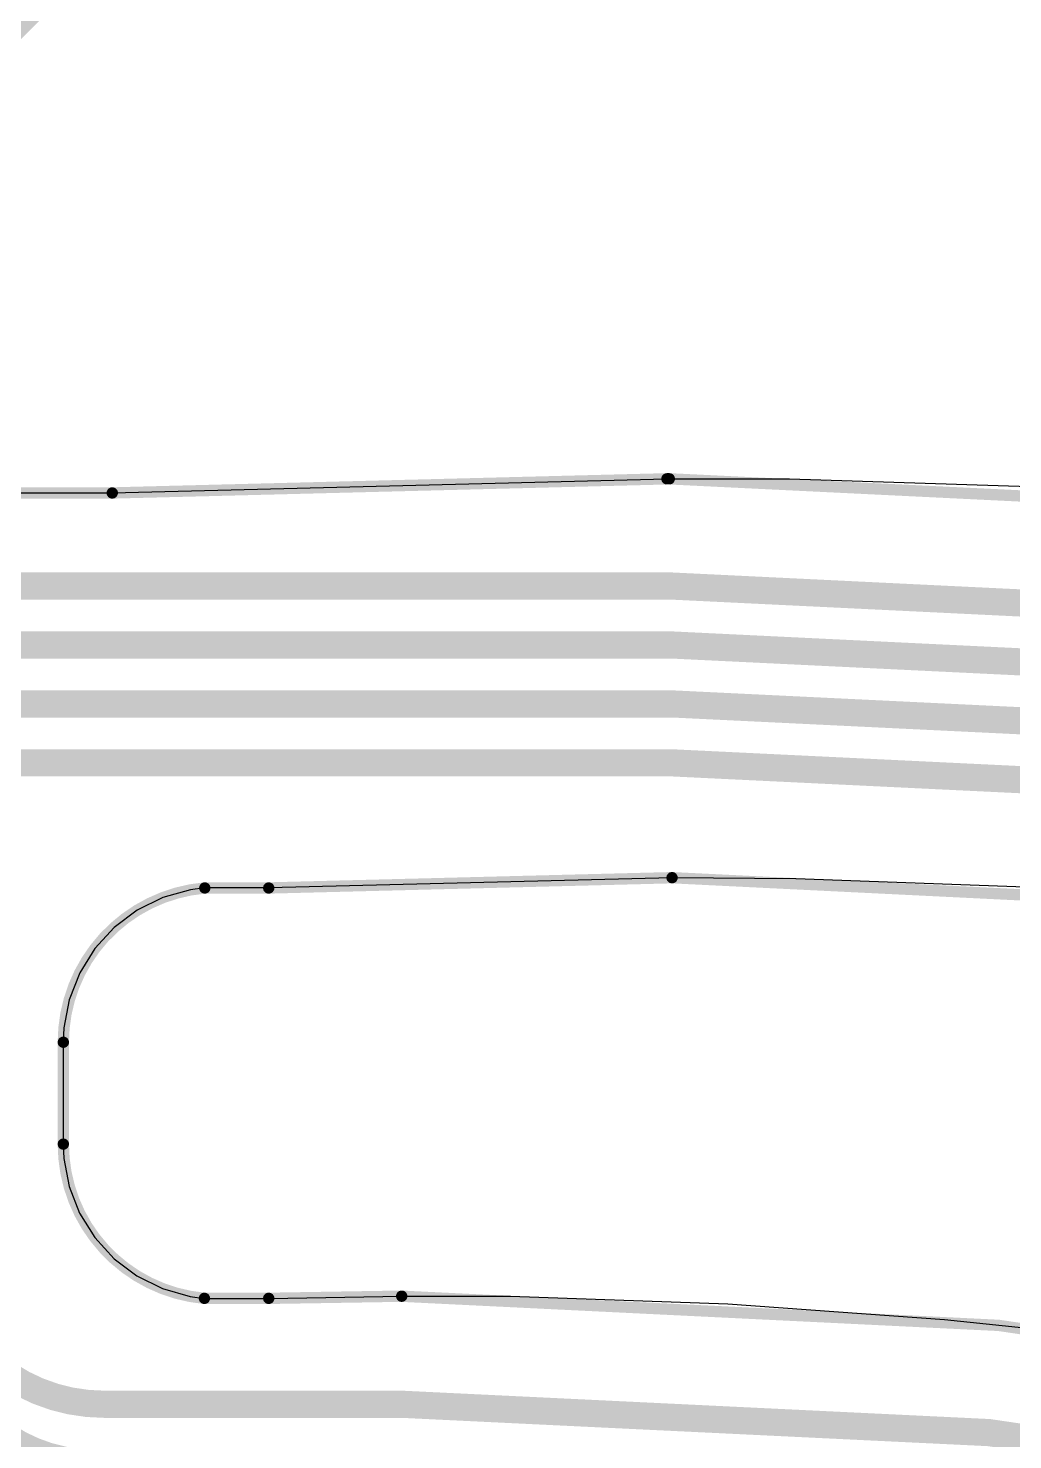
# Model space of a CAD drawing. Header units: inches. Extents: x -4.2 to 12.6, y -6.1 to 3.
# Drawn here: x 0.893 to 1.327, y -0.694 to -0.071 of the extents above; entities that cross this region are included whole.
import ezdxf

# ---------------------------------------------------------------- set-up
doc = ezdxf.new("R2010")
doc.units = ezdxf.units.IN
doc.header["$MEASUREMENT"] = 0
for name, color, linetype in [('Board Outline', 216, 'Continuous'), ('Fabrication', 76, 'Continuous'), ('Flex_Ribbon Bottom Coverlay -Flex_Ribbon)', 7, 'Continuous'), ('Flex_Ribbon Top Coverlay -Flex_Ribbon)', 7, 'Continuous'), ('Top Layer', 1, 'Continuous')]:
    doc.layers.add(name, color=color, linetype=linetype)

msp = doc.modelspace()

# ---------------------------------------------------------------- linework, layer by layer
at = {"layer": 'Board Outline'}
for points in [[(0.9299135, -0.2760443, 0.005, 0.005, 0), (1.174583, -0.2698045, 0.005, 0.005, 0)], [(1.174583, -0.2698045, 0.005, 0.005, 0), (1.1756335, -0.2698042, 0.005, 0.005, 0)], [(1.1756335, -0.2698042, 0.005, 0.005, -0.4137830578576681), (4.4171563, -3.5047678, 0.005, 0.005, 0)], [(0.7858402, -0.2760443, 0.005, 0.005, 0), (0.9299135, -0.2760443, 0.005, 0.005, 0)], [(0.908317, -0.5183908, 0.005, 0.005, -0.389016451855684), (0.970717, -0.4503258, 0.005, 0.005, 0)], [(0.970717, -0.4503258, 0.005, 0.005, 0), (0.9989224, -0.4503258, 0.005, 0.005, 0)], [(0.9989224, -0.4503258, 0.005, 0.005, 0), (1.1768424, -0.4457883, 0.005, 0.005, 0)], [(1.1768424, -0.4457883, 0.005, 0.005, -0.4136722232397825), (4.2411723, -3.5050754, 0.005, 0.005, 0)], [(0.908317, -0.5633294, 0.005, 0.005, 0), (0.908317, -0.5183908, 0.005, 0.005, 0)], [(0.9705536, -0.6313799, 0.005, 0.005, -0.3883257373484774), (0.908317, -0.5633294, 0.005, 0.005, 0)], [(0.9705536, -0.6313799, 0.005, 0.005, 0), (0.9989224, -0.6313799, 0.005, 0.005, 0)], [(0.9989224, -0.6313799, 0.005, 0.005, 0), (1.0575815, -0.6304247, 0.005, 0.005, 0)], [(1.0575817, -0.6304355, 0.005, 0.005, -0.4137590145945721), (3.7473344, -3.3148612, 0.005, 0.005, 0)]]:
    msp.add_lwpolyline(points, format="xyseb", dxfattribs=at)
for points in [[(1.173333, -0.2698045, 0.0025, 0.0025, 1), (1.175833, -0.2698045, 0.0025, 0.0025, 1)], [(1.173333, -0.2698045, 0.0025, 0.0025, 1), (1.175833, -0.2698045, 0.0025, 0.0025, 1)], [(1.1743835, -0.2698042, 0.0025, 0.0025, 1), (1.1768835, -0.2698042, 0.0025, 0.0025, 1)], [(1.1743835, -0.2698042, 0.0025, 0.0025, 1), (1.1768835, -0.2698042, 0.0025, 0.0025, 1)], [(0.9286635, -0.2760443, 0.0025, 0.0025, 1), (0.9311635, -0.2760443, 0.0025, 0.0025, 1)], [(0.9286635, -0.2760443, 0.0025, 0.0025, 1), (0.9311635, -0.2760443, 0.0025, 0.0025, 1)], [(0.969467, -0.4503258, 0.0025, 0.0025, 1), (0.971967, -0.4503258, 0.0025, 0.0025, 1)], [(0.969467, -0.4503258, 0.0025, 0.0025, 1), (0.971967, -0.4503258, 0.0025, 0.0025, 1)], [(0.9976724, -0.4503258, 0.0025, 0.0025, 1), (1.0001724, -0.4503258, 0.0025, 0.0025, 1)], [(0.9976724, -0.4503258, 0.0025, 0.0025, 1), (1.0001724, -0.4503258, 0.0025, 0.0025, 1)], [(1.1755924, -0.4457883, 0.0025, 0.0025, 1), (1.1780924, -0.4457883, 0.0025, 0.0025, 1)], [(1.1755924, -0.4457883, 0.0025, 0.0025, 1), (1.1780924, -0.4457883, 0.0025, 0.0025, 1)], [(0.907067, -0.5183908, 0.0025, 0.0025, 1), (0.909567, -0.5183908, 0.0025, 0.0025, 1)], [(0.907067, -0.5183908, 0.0025, 0.0025, 1), (0.909567, -0.5183908, 0.0025, 0.0025, 1)], [(0.907067, -0.5633294, 0.0025, 0.0025, 1), (0.909567, -0.5633294, 0.0025, 0.0025, 1)], [(0.907067, -0.5633294, 0.0025, 0.0025, 1), (0.909567, -0.5633294, 0.0025, 0.0025, 1)], [(0.9693036, -0.6313799, 0.0025, 0.0025, 1), (0.9718036, -0.6313799, 0.0025, 0.0025, 1)], [(0.9693036, -0.6313799, 0.0025, 0.0025, 1), (0.9718036, -0.6313799, 0.0025, 0.0025, 1)], [(0.9976724, -0.6313799, 0.0025, 0.0025, 1), (1.0001724, -0.6313799, 0.0025, 0.0025, 1)], [(0.9976724, -0.6313799, 0.0025, 0.0025, 1), (1.0001724, -0.6313799, 0.0025, 0.0025, 1)], [(1.0563315, -0.6304247, 0.0025, 0.0025, 1), (1.0588315, -0.6304247, 0.0025, 0.0025, 1)], [(1.0563317, -0.6304355, 0.0025, 0.0025, 1), (1.0588317, -0.6304355, 0.0025, 0.0025, 1)]]:
    msp.add_lwpolyline(points, format="xyseb", close=True, dxfattribs=at)
at = {"layer": 'Fabrication'}
msp.add_lwpolyline([(0.7467548, -0.2081133, 0.015, 0.015, 0), (1.3122548, 0.3573867, 0.015, 0.015, 0)], format="xyseb", dxfattribs=at)
at = {"layer": 'Flex_Ribbon Bottom Coverlay -Flex_Ribbon)'}
for p, q in [((0.9299135, -0.2760433), (1.174583, -0.2698035)), ((1.174583, -0.2698035), (1.175633, -0.2698043)), ((1.1756329, -0.2698042), (1.2286127, -0.2697894)), ((1.175633, -0.2698043), (1.1756329, -0.2698042)), ((1.2286127, -0.2697894), (1.3345166, -0.2732236)), ((0.7858402, -0.2760433), (0.9299135, -0.2760433)), ((1.1768423, -0.4457894), (0.9989224, -0.4503268)), ((1.2314788, -0.4462819), (1.1768423, -0.4457894)), ((1.3406818, -0.4501886), (1.2314788, -0.4462819)), ((0.9522485, -0.4545725), (0.9408963, -0.4601657)), ((0.9644375, -0.451169), (0.9522485, -0.4545725)), ((0.9707158, -0.450328), (0.9644375, -0.451169)), ((0.9707159, -0.450328), (0.9707158, -0.450328)), ((0.9989224, -0.4503268), (0.9707159, -0.450328)), ((0.9408963, -0.4601657), (0.9307706, -0.4677568)), ((0.9307706, -0.4677568), (0.9222186, -0.4770852)), ((0.9222186, -0.4770852), (0.9155338, -0.4878308)), ((0.9155338, -0.4878308), (0.9109457, -0.4996251)), ((0.9109457, -0.4996251), (0.9086116, -0.5120632)), ((0.9086116, -0.5120632), (0.908318, -0.5183908)), ((0.908318, -0.5183908), (0.9083181, -0.5633309)), ((0.9083181, -0.5633309), (0.9086109, -0.5696484)), ((0.9086109, -0.5696484), (0.9109377, -0.5820671)), ((0.9109377, -0.5820671), (0.9155116, -0.593845)), ((0.9155116, -0.593845), (0.922176, -0.6045793)), ((0.922176, -0.6045793), (0.9307031, -0.6139028)), ((0.9307031, -0.6139028), (0.9408013, -0.6214967)), ((0.9408013, -0.6214967), (0.9521251, -0.6271012)), ((0.9521251, -0.6271012), (0.9642873, -0.6305247)), ((0.9642873, -0.6305247), (0.9705536, -0.6313789)), ((0.9705536, -0.6313789), (0.9989224, -0.6313789)), ((0.9989224, -0.6313789), (1.0575821, -0.6304356)), ((1.057582, -0.6304355), (1.1055414, -0.6304252)), ((1.0575821, -0.6304356), (1.057582, -0.6304355)), ((1.1055414, -0.6304252), (1.2013999, -0.6338247)), ((1.2013999, -0.6338247), (1.2970763, -0.6406401)), ((1.2970763, -0.6406401), (1.3924487, -0.6508627))]:
    msp.add_line(p, q, dxfattribs=at)
at = {"layer": 'Flex_Ribbon Top Coverlay -Flex_Ribbon)'}
for p, q in [((0.9299135, -0.2760433), (1.174583, -0.2698035)), ((1.174583, -0.2698035), (1.175633, -0.2698043)), ((1.1756329, -0.2698042), (1.2286127, -0.2697894)), ((1.175633, -0.2698043), (1.1756329, -0.2698042)), ((1.2286127, -0.2697894), (1.3345166, -0.2732236)), ((0.7858402, -0.2760433), (0.9299135, -0.2760433)), ((1.1768423, -0.4457894), (0.9989224, -0.4503268)), ((1.2314788, -0.4462819), (1.1768423, -0.4457894)), ((1.3406818, -0.4501886), (1.2314788, -0.4462819)), ((0.9522485, -0.4545725), (0.9408963, -0.4601657)), ((0.9644375, -0.451169), (0.9522485, -0.4545725)), ((0.9707158, -0.450328), (0.9644375, -0.451169)), ((0.9707159, -0.450328), (0.9707158, -0.450328)), ((0.9989224, -0.4503268), (0.9707159, -0.450328)), ((0.9408963, -0.4601657), (0.9307706, -0.4677568)), ((0.9307706, -0.4677568), (0.9222186, -0.4770852)), ((0.9222186, -0.4770852), (0.9155338, -0.4878308)), ((0.9155338, -0.4878308), (0.9109457, -0.4996251)), ((0.9109457, -0.4996251), (0.9086116, -0.5120632)), ((0.9086116, -0.5120632), (0.908318, -0.5183908)), ((0.908318, -0.5183908), (0.9083181, -0.5633309)), ((0.9083181, -0.5633309), (0.9086109, -0.5696484)), ((0.9086109, -0.5696484), (0.9109377, -0.5820671)), ((0.9109377, -0.5820671), (0.9155116, -0.593845)), ((0.9155116, -0.593845), (0.922176, -0.6045793)), ((0.922176, -0.6045793), (0.9307031, -0.6139028)), ((0.9307031, -0.6139028), (0.9408013, -0.6214967)), ((0.9408013, -0.6214967), (0.9521251, -0.6271012)), ((0.9521251, -0.6271012), (0.9642873, -0.6305247)), ((0.9642873, -0.6305247), (0.9705536, -0.6313789)), ((0.9705536, -0.6313789), (0.9989224, -0.6313789)), ((0.9989224, -0.6313789), (1.0575821, -0.6304356)), ((1.057582, -0.6304355), (1.1055414, -0.6304252)), ((1.0575821, -0.6304356), (1.057582, -0.6304355)), ((1.1055414, -0.6304252), (1.2013999, -0.6338247)), ((1.2013999, -0.6338247), (1.2970763, -0.6406401)), ((1.2970763, -0.6406401), (1.3924487, -0.6508627))]:
    msp.add_line(p, q, dxfattribs=at)
at = {"layer": 'Top Layer'}
for points in [[(0.6680584, -0.3171133, 0.012, 0.012, 0), (1.1767548, -0.3171133, 0.012, 0.012, 0)], [(1.1767548, -0.3171135, 0.012, 0.012, -0.4142135531895799), (4.3680327, -3.5045065, 0.012, 0.012, 0)], [(0.6585442, -0.3431133, 0.012, 0.012, 0), (1.1767548, -0.3431133, 0.012, 0.012, 0)], [(1.1767548, -0.3431134, 0.012, 0.012, -0.4142135623730951), (4.3434664, -3.5055292, 0.012, 0.012, 0)], [(0.6582327, -0.3691133, 0.012, 0.012, 0), (1.1767548, -0.3691133, 0.012, 0.012, 0)], [(1.1767548, -0.3691135, 0.012, 0.012, -0.4142094368040733), (4.317068, -3.5046789, 0.012, 0.012, 0)], [(0.6585982, -0.3951133, 0.012, 0.012, 0), (1.1767548, -0.3951133, 0.012, 0.012, 0)], [(1.1767548, -0.3951135, 0.012, 0.012, -0.4142135529626269), (4.2917287, -3.5049737, 0.012, 0.012, 0)], [(0.9264396, -0.6781133, 0.012, 0.012, -0.1987774078952742), (0.8723314, -0.6557174, 0.012, 0.012, 0)], [(0.9264396, -0.6781133, 0.012, 0.012, 0), (1.0577548, -0.6781133, 0.012, 0.012, 0)], [(1.0577548, -0.6781135, 0.012, 0.012, -0.4142135401902004), (3.7006592, -3.3166301, 0.012, 0.012, 0)], [(0.9222511, -0.7041133, 0.012, 0.012, -0.198912367379658), (0.8723314, -0.6834359, 0.012, 0.012, 0)]]:
    msp.add_lwpolyline(points, format="xyseb", dxfattribs=at)
for points in [[(1.1737548, -0.3171133, 0.006, 0.006, 1), (1.1797548, -0.3171133, 0.006, 0.006, 1)], [(1.1737548, -0.3171135, 0.006, 0.006, 1), (1.1797548, -0.3171135, 0.006, 0.006, 1)], [(1.1737548, -0.3431133, 0.006, 0.006, 1), (1.1797548, -0.3431133, 0.006, 0.006, 1)], [(1.1737548, -0.3431134, 0.006, 0.006, 1), (1.1797548, -0.3431134, 0.006, 0.006, 1)], [(1.1737548, -0.3691133, 0.006, 0.006, 1), (1.1797548, -0.3691133, 0.006, 0.006, 1)], [(1.1737548, -0.3691135, 0.006, 0.006, 1), (1.1797548, -0.3691135, 0.006, 0.006, 1)], [(1.1737548, -0.3951133, 0.006, 0.006, 1), (1.1797548, -0.3951133, 0.006, 0.006, 1)], [(1.1737548, -0.3951135, 0.006, 0.006, 1), (1.1797548, -0.3951135, 0.006, 0.006, 1)], [(0.9234396, -0.6781133, 0.006, 0.006, 1), (0.9294396, -0.6781133, 0.006, 0.006, 1)], [(0.9234396, -0.6781133, 0.006, 0.006, 1), (0.9294396, -0.6781133, 0.006, 0.006, 1)], [(1.0547548, -0.6781133, 0.006, 0.006, 1), (1.0607548, -0.6781133, 0.006, 0.006, 1)], [(1.0547548, -0.6781135, 0.006, 0.006, 1), (1.0607548, -0.6781135, 0.006, 0.006, 1)]]:
    msp.add_lwpolyline(points, format="xyseb", close=True, dxfattribs=at)

doc.saveas('drawing.dxf')
